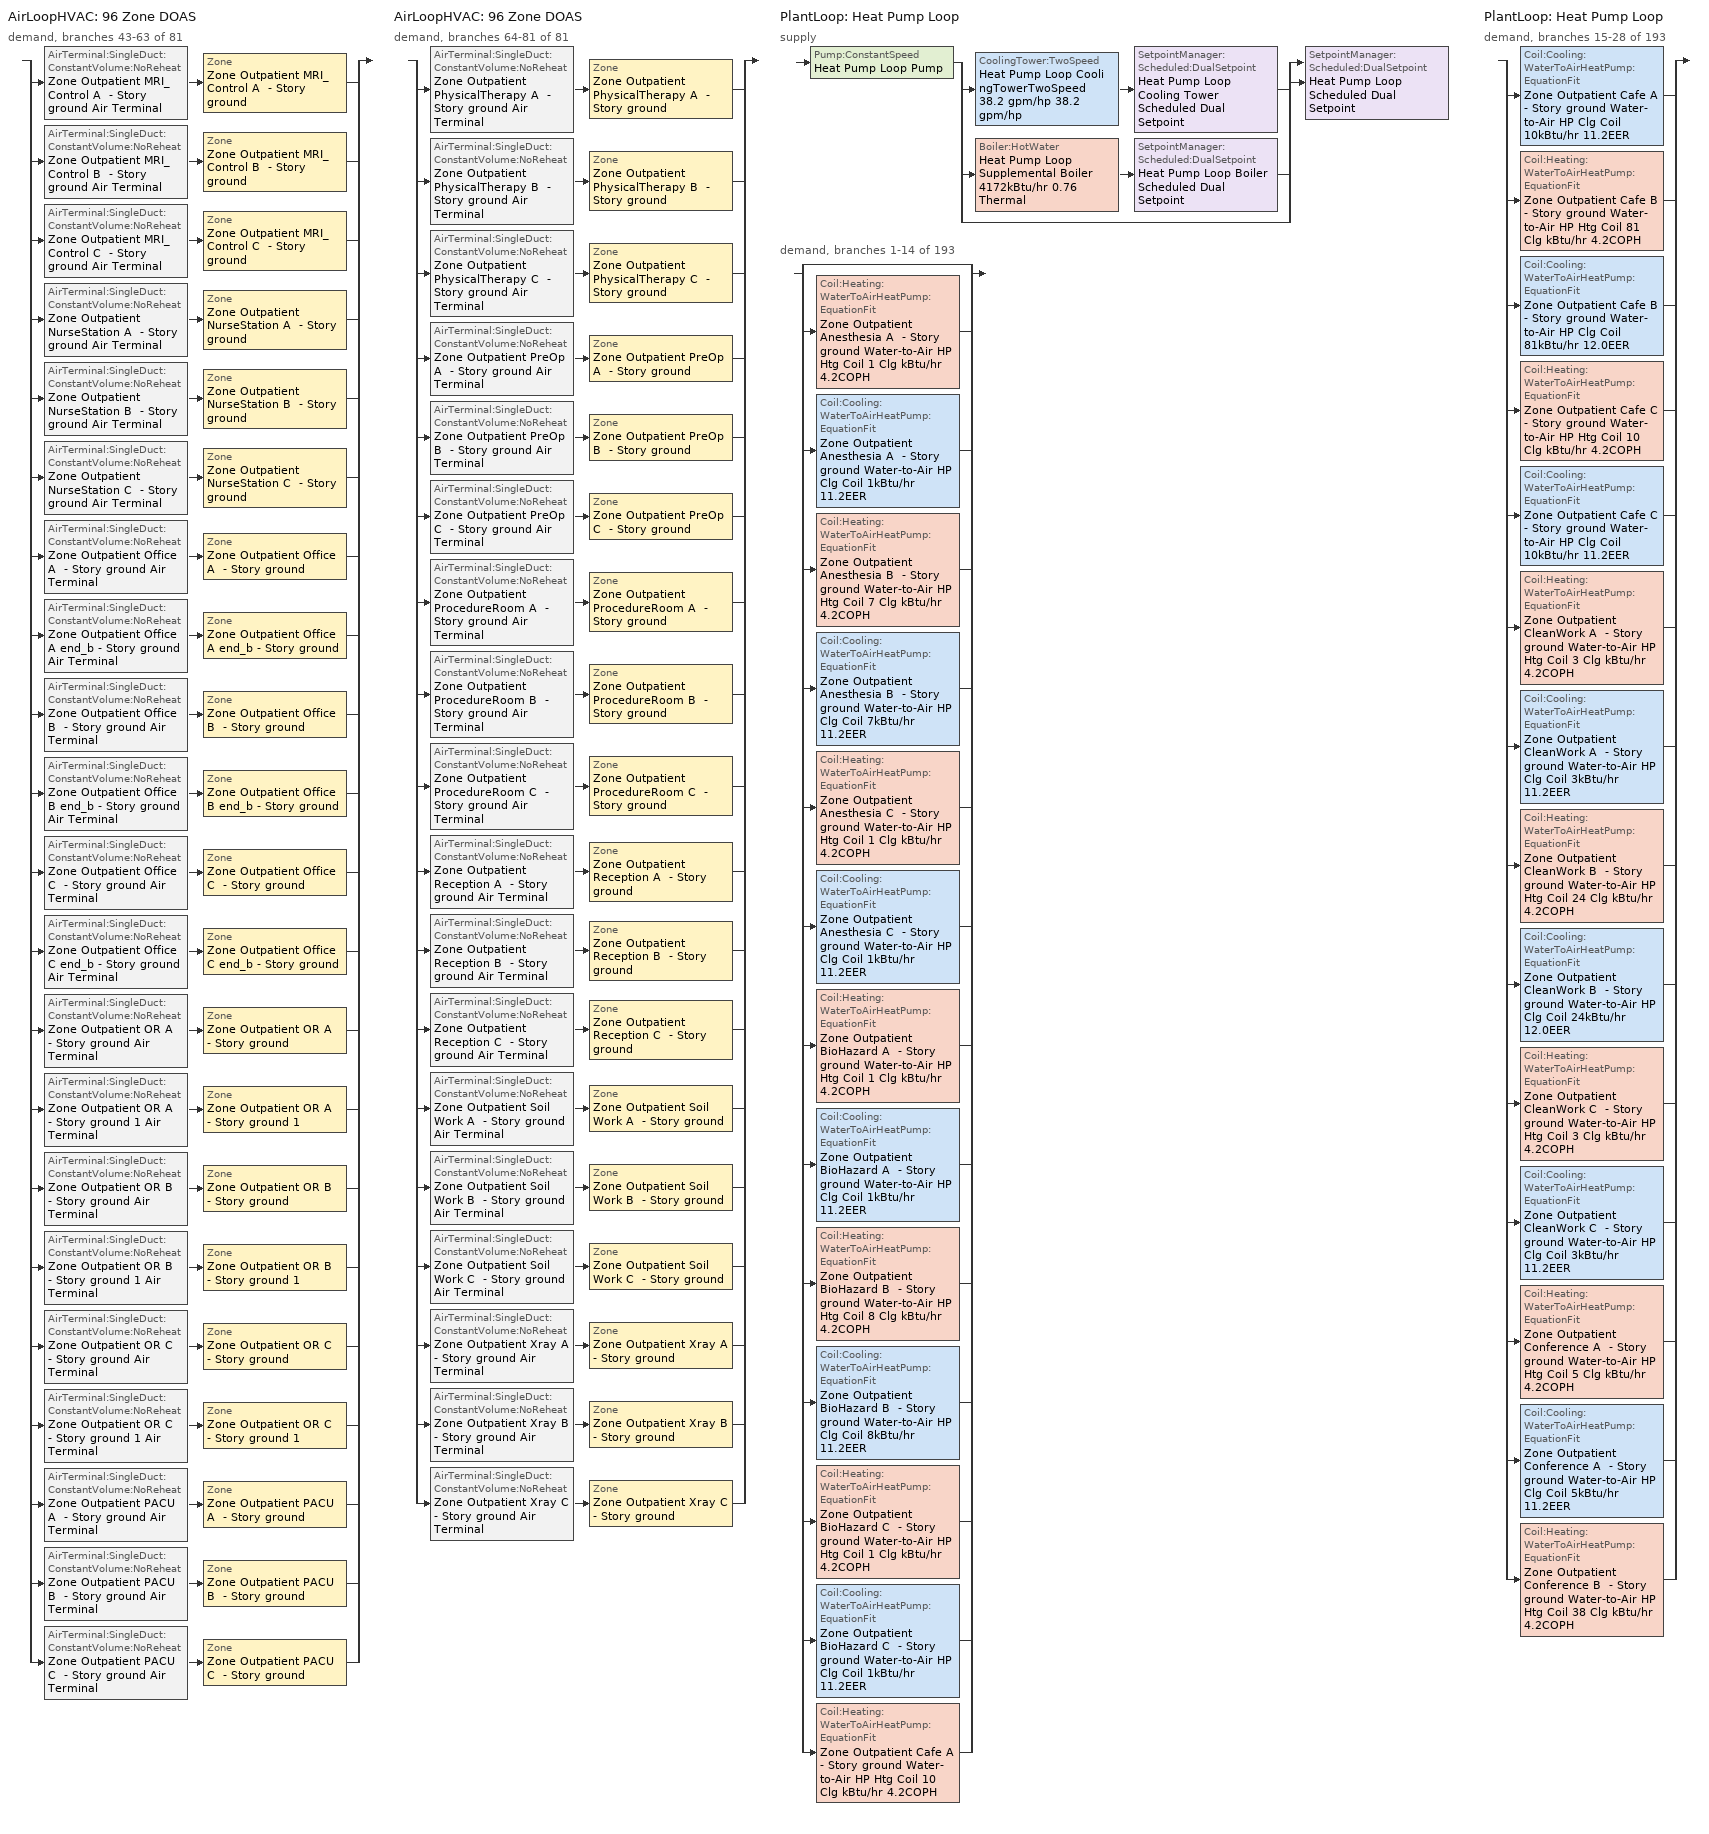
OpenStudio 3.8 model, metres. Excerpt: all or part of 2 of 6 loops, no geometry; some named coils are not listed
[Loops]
AirLoopHVAC '96 Zone DOAS'
 demand, branches 43-63 of 81: split
  | AirTerminal:SingleDuct:ConstantVolume:NoReheat 'Zone Outpatient MRI_Control A  - Story ground Air Terminal' > Zone 'Zone Outpatient MRI_Control A  - Story ground'
  | AirTerminal:SingleDuct:ConstantVolume:NoReheat 'Zone Outpatient MRI_Control B  - Story ground Air Terminal' > Zone 'Zone Outpatient MRI_Control B  - Story ground'
  | AirTerminal:SingleDuct:ConstantVolume:NoReheat 'Zone Outpatient MRI_Control C  - Story ground Air Terminal' > Zone 'Zone Outpatient MRI_Control C  - Story ground'
  | AirTerminal:SingleDuct:ConstantVolume:NoReheat 'Zone Outpatient NurseStation A  - Story ground Air Terminal' > Zone 'Zone Outpatient NurseStation A  - Story ground'
  | AirTerminal:SingleDuct:ConstantVolume:NoReheat 'Zone Outpatient NurseStation B  - Story ground Air Terminal' > Zone 'Zone Outpatient NurseStation B  - Story ground'
  | AirTerminal:SingleDuct:ConstantVolume:NoReheat 'Zone Outpatient NurseStation C  - Story ground Air Terminal' > Zone 'Zone Outpatient NurseStation C  - Story ground'
  | AirTerminal:SingleDuct:ConstantVolume:NoReheat 'Zone Outpatient Office A  - Story ground Air Terminal' > Zone 'Zone Outpatient Office A  - Story ground'
  | AirTerminal:SingleDuct:ConstantVolume:NoReheat 'Zone Outpatient Office A end_b - Story ground Air Terminal' > Zone 'Zone Outpatient Office A end_b - Story ground'
  | AirTerminal:SingleDuct:ConstantVolume:NoReheat 'Zone Outpatient Office B  - Story ground Air Terminal' > Zone 'Zone Outpatient Office B  - Story ground'
  | AirTerminal:SingleDuct:ConstantVolume:NoReheat 'Zone Outpatient Office B end_b - Story ground Air Terminal' > Zone 'Zone Outpatient Office B end_b - Story ground'
  | AirTerminal:SingleDuct:ConstantVolume:NoReheat 'Zone Outpatient Office C  - Story ground Air Terminal' > Zone 'Zone Outpatient Office C  - Story ground'
  | AirTerminal:SingleDuct:ConstantVolume:NoReheat 'Zone Outpatient Office C end_b - Story ground Air Terminal' > Zone 'Zone Outpatient Office C end_b - Story ground'
  | AirTerminal:SingleDuct:ConstantVolume:NoReheat 'Zone Outpatient OR A  - Story ground Air Terminal' > Zone 'Zone Outpatient OR A  - Story ground'
  | AirTerminal:SingleDuct:ConstantVolume:NoReheat 'Zone Outpatient OR A  - Story ground 1 Air Terminal' > Zone 'Zone Outpatient OR A  - Story ground 1'
  | AirTerminal:SingleDuct:ConstantVolume:NoReheat 'Zone Outpatient OR B  - Story ground Air Terminal' > Zone 'Zone Outpatient OR B  - Story ground'
  | AirTerminal:SingleDuct:ConstantVolume:NoReheat 'Zone Outpatient OR B  - Story ground 1 Air Terminal' > Zone 'Zone Outpatient OR B  - Story ground 1'
  | AirTerminal:SingleDuct:ConstantVolume:NoReheat 'Zone Outpatient OR C  - Story ground Air Terminal' > Zone 'Zone Outpatient OR C  - Story ground'
  | AirTerminal:SingleDuct:ConstantVolume:NoReheat 'Zone Outpatient OR C  - Story ground 1 Air Terminal' > Zone 'Zone Outpatient OR C  - Story ground 1'
  | AirTerminal:SingleDuct:ConstantVolume:NoReheat 'Zone Outpatient PACU A  - Story ground Air Terminal' > Zone 'Zone Outpatient PACU A  - Story ground'
  | AirTerminal:SingleDuct:ConstantVolume:NoReheat 'Zone Outpatient PACU B  - Story ground Air Terminal' > Zone 'Zone Outpatient PACU B  - Story ground'
  | AirTerminal:SingleDuct:ConstantVolume:NoReheat 'Zone Outpatient PACU C  - Story ground Air Terminal' > Zone 'Zone Outpatient PACU C  - Story ground'
AirLoopHVAC '96 Zone DOAS'
 demand, branches 64-81 of 81: split
  | AirTerminal:SingleDuct:ConstantVolume:NoReheat 'Zone Outpatient PhysicalTherapy A  - Story ground Air Terminal' > Zone 'Zone Outpatient PhysicalTherapy A  - Story ground'
  | AirTerminal:SingleDuct:ConstantVolume:NoReheat 'Zone Outpatient PhysicalTherapy B  - Story ground Air Terminal' > Zone 'Zone Outpatient PhysicalTherapy B  - Story ground'
  | AirTerminal:SingleDuct:ConstantVolume:NoReheat 'Zone Outpatient PhysicalTherapy C  - Story ground Air Terminal' > Zone 'Zone Outpatient PhysicalTherapy C  - Story ground'
  | AirTerminal:SingleDuct:ConstantVolume:NoReheat 'Zone Outpatient PreOp A  - Story ground Air Terminal' > Zone 'Zone Outpatient PreOp A  - Story ground'
  | AirTerminal:SingleDuct:ConstantVolume:NoReheat 'Zone Outpatient PreOp B  - Story ground Air Terminal' > Zone 'Zone Outpatient PreOp B  - Story ground'
  | AirTerminal:SingleDuct:ConstantVolume:NoReheat 'Zone Outpatient PreOp C  - Story ground Air Terminal' > Zone 'Zone Outpatient PreOp C  - Story ground'
  | AirTerminal:SingleDuct:ConstantVolume:NoReheat 'Zone Outpatient ProcedureRoom A  - Story ground Air Terminal' > Zone 'Zone Outpatient ProcedureRoom A  - Story ground'
  | AirTerminal:SingleDuct:ConstantVolume:NoReheat 'Zone Outpatient ProcedureRoom B  - Story ground Air Terminal' > Zone 'Zone Outpatient ProcedureRoom B  - Story ground'
  | AirTerminal:SingleDuct:ConstantVolume:NoReheat 'Zone Outpatient ProcedureRoom C  - Story ground Air Terminal' > Zone 'Zone Outpatient ProcedureRoom C  - Story ground'
  | AirTerminal:SingleDuct:ConstantVolume:NoReheat 'Zone Outpatient Reception A  - Story ground Air Terminal' > Zone 'Zone Outpatient Reception A  - Story ground'
  | AirTerminal:SingleDuct:ConstantVolume:NoReheat 'Zone Outpatient Reception B  - Story ground Air Terminal' > Zone 'Zone Outpatient Reception B  - Story ground'
  | AirTerminal:SingleDuct:ConstantVolume:NoReheat 'Zone Outpatient Reception C  - Story ground Air Terminal' > Zone 'Zone Outpatient Reception C  - Story ground'
  | AirTerminal:SingleDuct:ConstantVolume:NoReheat 'Zone Outpatient Soil Work A  - Story ground Air Terminal' > Zone 'Zone Outpatient Soil Work A  - Story ground'
  | AirTerminal:SingleDuct:ConstantVolume:NoReheat 'Zone Outpatient Soil Work B  - Story ground Air Terminal' > Zone 'Zone Outpatient Soil Work B  - Story ground'
  | AirTerminal:SingleDuct:ConstantVolume:NoReheat 'Zone Outpatient Soil Work C  - Story ground Air Terminal' > Zone 'Zone Outpatient Soil Work C  - Story ground'
  | AirTerminal:SingleDuct:ConstantVolume:NoReheat 'Zone Outpatient Xray A  - Story ground Air Terminal' > Zone 'Zone Outpatient Xray A  - Story ground'
  | AirTerminal:SingleDuct:ConstantVolume:NoReheat 'Zone Outpatient Xray B  - Story ground Air Terminal' > Zone 'Zone Outpatient Xray B  - Story ground'
  | AirTerminal:SingleDuct:ConstantVolume:NoReheat 'Zone Outpatient Xray C  - Story ground Air Terminal' > Zone 'Zone Outpatient Xray C  - Story ground'
PlantLoop 'Heat Pump Loop'
 supply: Pump:ConstantSpeed 'Heat Pump Loop Pump' > split
  | CoolingTower:TwoSpeed 'Heat Pump Loop CoolingTowerTwoSpeed 38.2 gpm/hp 38.2 gpm/hp' > SetpointManager:Scheduled:DualSetpoint 'Heat Pump Loop Cooling Tower Scheduled Dual Setpoint'
  | Boiler:HotWater 'Heat Pump Loop Supplemental Boiler 4172kBtu/hr 0.76 Thermal Eff 4636kBtu/hr 0.8 Combustion Eff' > SetpointManager:Scheduled:DualSetpoint 'Heat Pump Loop Boiler Scheduled Dual Setpoint'
  | bypass
  join > SetpointManager:Scheduled:DualSetpoint 'Heat Pump Loop Scheduled Dual Setpoint'
 demand, branches 1-14 of 193: split
  | bypass
  | Coil:Heating:WaterToAirHeatPump:EquationFit 'Zone Outpatient Anesthesia A  - Story ground Water-to-Air HP Htg Coil 1 Clg kBtu/hr 4.2COPH'
  | Coil:Cooling:WaterToAirHeatPump:EquationFit 'Zone Outpatient Anesthesia A  - Story ground Water-to-Air HP Clg Coil 1kBtu/hr 11.2EER'
  | Coil:Heating:WaterToAirHeatPump:EquationFit 'Zone Outpatient Anesthesia B  - Story ground Water-to-Air HP Htg Coil 7 Clg kBtu/hr 4.2COPH'
  | Coil:Cooling:WaterToAirHeatPump:EquationFit 'Zone Outpatient Anesthesia B  - Story ground Water-to-Air HP Clg Coil 7kBtu/hr 11.2EER'
  | Coil:Heating:WaterToAirHeatPump:EquationFit 'Zone Outpatient Anesthesia C  - Story ground Water-to-Air HP Htg Coil 1 Clg kBtu/hr 4.2COPH'
  | Coil:Cooling:WaterToAirHeatPump:EquationFit 'Zone Outpatient Anesthesia C  - Story ground Water-to-Air HP Clg Coil 1kBtu/hr 11.2EER'
  | Coil:Heating:WaterToAirHeatPump:EquationFit 'Zone Outpatient BioHazard A  - Story ground Water-to-Air HP Htg Coil 1 Clg kBtu/hr 4.2COPH'
  | Coil:Cooling:WaterToAirHeatPump:EquationFit 'Zone Outpatient BioHazard A  - Story ground Water-to-Air HP Clg Coil 1kBtu/hr 11.2EER'
  | Coil:Heating:WaterToAirHeatPump:EquationFit 'Zone Outpatient BioHazard B  - Story ground Water-to-Air HP Htg Coil 8 Clg kBtu/hr 4.2COPH'
  | Coil:Cooling:WaterToAirHeatPump:EquationFit 'Zone Outpatient BioHazard B  - Story ground Water-to-Air HP Clg Coil 8kBtu/hr 11.2EER'
  | Coil:Heating:WaterToAirHeatPump:EquationFit 'Zone Outpatient BioHazard C  - Story ground Water-to-Air HP Htg Coil 1 Clg kBtu/hr 4.2COPH'
  | Coil:Cooling:WaterToAirHeatPump:EquationFit 'Zone Outpatient BioHazard C  - Story ground Water-to-Air HP Clg Coil 1kBtu/hr 11.2EER'
  | Coil:Heating:WaterToAirHeatPump:EquationFit 'Zone Outpatient Cafe A  - Story ground Water-to-Air HP Htg Coil 10 Clg kBtu/hr 4.2COPH'
PlantLoop 'Heat Pump Loop'
 demand, branches 15-28 of 193: split
  | Coil:Cooling:WaterToAirHeatPump:EquationFit 'Zone Outpatient Cafe A  - Story ground Water-to-Air HP Clg Coil 10kBtu/hr 11.2EER'
  | Coil:Heating:WaterToAirHeatPump:EquationFit 'Zone Outpatient Cafe B  - Story ground Water-to-Air HP Htg Coil 81 Clg kBtu/hr 4.2COPH'
  | Coil:Cooling:WaterToAirHeatPump:EquationFit 'Zone Outpatient Cafe B  - Story ground Water-to-Air HP Clg Coil 81kBtu/hr 12.0EER'
  | Coil:Heating:WaterToAirHeatPump:EquationFit 'Zone Outpatient Cafe C  - Story ground Water-to-Air HP Htg Coil 10 Clg kBtu/hr 4.2COPH'
  | Coil:Cooling:WaterToAirHeatPump:EquationFit 'Zone Outpatient Cafe C  - Story ground Water-to-Air HP Clg Coil 10kBtu/hr 11.2EER'
  | Coil:Heating:WaterToAirHeatPump:EquationFit 'Zone Outpatient CleanWork A  - Story ground Water-to-Air HP Htg Coil 3 Clg kBtu/hr 4.2COPH'
  | Coil:Cooling:WaterToAirHeatPump:EquationFit 'Zone Outpatient CleanWork A  - Story ground Water-to-Air HP Clg Coil 3kBtu/hr 11.2EER'
  | Coil:Heating:WaterToAirHeatPump:EquationFit 'Zone Outpatient CleanWork B  - Story ground Water-to-Air HP Htg Coil 24 Clg kBtu/hr 4.2COPH'
  | Coil:Cooling:WaterToAirHeatPump:EquationFit 'Zone Outpatient CleanWork B  - Story ground Water-to-Air HP Clg Coil 24kBtu/hr 12.0EER'
  | Coil:Heating:WaterToAirHeatPump:EquationFit 'Zone Outpatient CleanWork C  - Story ground Water-to-Air HP Htg Coil 3 Clg kBtu/hr 4.2COPH'
  | Coil:Cooling:WaterToAirHeatPump:EquationFit 'Zone Outpatient CleanWork C  - Story ground Water-to-Air HP Clg Coil 3kBtu/hr 11.2EER'
  | Coil:Heating:WaterToAirHeatPump:EquationFit 'Zone Outpatient Conference A  - Story ground Water-to-Air HP Htg Coil 5 Clg kBtu/hr 4.2COPH'
  | Coil:Cooling:WaterToAirHeatPump:EquationFit 'Zone Outpatient Conference A  - Story ground Water-to-Air HP Clg Coil 5kBtu/hr 11.2EER'
  | Coil:Heating:WaterToAirHeatPump:EquationFit 'Zone Outpatient Conference B  - Story ground Water-to-Air HP Htg Coil 38 Clg kBtu/hr 4.2COPH'
[Sizing:Zone] Zone Cooling Design Supply Air Temperature Input Method=SupplyAirTemperature; Zone Cooling Design Supply Air Temperature {C}=14; Zone Cooling Design Supply Air Temperature Difference {deltaC}=11.11; Zone Heating Design Supply Air Temperature Input Method=SupplyAirTemperature; Zone Heating Design Supply Air Temperature {C}=40; Zone Heating Design Supply Air Temperature Difference {deltaC}=11.11; Zone Cooling Design Supply Air Humidity Ratio {kg-H2O/kg-air}=0.0085; Zone Heating Design Supply Air Humidity Ratio {kg-H2O/kg-air}=0.008; Cooling Design Air Flow Method=DesignDay; Heating Design Air Flow Method=DesignDay; Account for Dedicated Outdoor Air System=Yes; Dedicated Outdoor Air System Control Strategy=NeutralSupplyAir; Dedicated Outdoor Air Low Setpoint Temperature for Design {C}=15.556; Dedicated Outdoor Air High Setpoint Temperature for Design {C}=21.111; Zone Load Sizing Method=Sensible Load Only No Latent Load; Zone Latent Cooling Design Supply Air Humidity Ratio Input Method=HumidityRatioDifference; Zone Cooling Design Supply Air Humidity Ratio Difference {kgWater/kgDryAir}=0.005; Zone Latent Heating Design Supply Air Humidity Ratio Input Method=HumidityRatioDifference; Zone Humidification Design Supply Air Humidity Ratio Difference {kgWater/kgDryAir}=0.005
Zone Outpatient OR A  - Story ground; Zone Outpatient OR B  - Story ground; Zone Outpatient OR C  - Story ground; Zone Outpatient Reception A  - Story ground; Zone Outpatient Reception B  - Story ground; Zone Outpatient Reception C  - Story ground; Zone Outpatient PhysicalTherapy A  - Story ground; Zone Outpatient PhysicalTherapy B  - Story ground; Zone Outpatient PhysicalTherapy C  - Story ground; Zone Outpatient Office A  - Story ground; Zone Outpatient Office B  - Story ground; Zone Outpatient Office C  - Story ground; Zone Outpatient Office A end_b - Story ground; Zone Outpatient Office B end_b - Story ground; Zone Outpatient Office C end_b - Story ground; Zone Outpatient OR A  - Story ground 1; Zone Outpatient OR B  - Story ground 1; Zone Outpatient OR C  - Story ground 1; Zone Outpatient MRI_Control A  - Story ground; Zone Outpatient MRI_Control B  - Story ground; Zone Outpatient MRI_Control C  - Story ground; Zone Outpatient ProcedureRoom A  - Story ground; Zone Outpatient ProcedureRoom B  - Story ground; Zone Outpatient ProcedureRoom C  - Story ground; Zone Outpatient Soil Work A  - Story ground; Zone Outpatient Soil Work B  - Story ground; Zone Outpatient Soil Work C  - Story ground; Zone Outpatient PreOp A  - Story ground; Zone Outpatient PreOp B  - Story ground; Zone Outpatient PreOp C  - Story ground; Zone Outpatient NurseStation A  - Story ground; Zone Outpatient NurseStation B  - Story ground; Zone Outpatient NurseStation C  - Story ground; Zone Outpatient Xray A  - Story ground; Zone Outpatient Xray B  - Story ground; Zone Outpatient Xray C  - Story ground; Zone Outpatient PACU A  - Story ground; Zone Outpatient PACU B  - Story ground; Zone Outpatient PACU C  - Story ground
[Zone equipment]
Zone Outpatient OR A  - Story ground: Zone Outpatient OR A  - Story ground Air Terminal, Zone Outpatient OR A  - Story ground WSHP
Zone Outpatient OR B  - Story ground: Zone Outpatient OR B  - Story ground Air Terminal, Zone Outpatient OR B  - Story ground WSHP
Zone Outpatient OR C  - Story ground: Zone Outpatient OR C  - Story ground Air Terminal, Zone Outpatient OR C  - Story ground WSHP
Zone Outpatient Reception A  - Story ground: Zone Outpatient Reception A  - Story ground Air Terminal, Zone Outpatient Reception A  - Story ground WSHP
Zone Outpatient Reception B  - Story ground: Zone Outpatient Reception B  - Story ground Air Terminal, Zone Outpatient Reception B  - Story ground WSHP
Zone Outpatient Reception C  - Story ground: Zone Outpatient Reception C  - Story ground Air Terminal, Zone Outpatient Reception C  - Story ground WSHP
Zone Outpatient PhysicalTherapy A  - Story ground: Zone Outpatient PhysicalTherapy A  - Story ground Air Terminal, Zone Outpatient PhysicalTherapy A  - Story ground WSHP
Zone Outpatient PhysicalTherapy B  - Story ground: Zone Outpatient PhysicalTherapy B  - Story ground Air Terminal, Zone Outpatient PhysicalTherapy B  - Story ground WSHP
Zone Outpatient PhysicalTherapy C  - Story ground: Zone Outpatient PhysicalTherapy C  - Story ground Air Terminal, Zone Outpatient PhysicalTherapy C  - Story ground WSHP
Zone Outpatient Office A  - Story ground: Zone Outpatient Office A  - Story ground Air Terminal, Zone Outpatient Office A  - Story ground WSHP
Zone Outpatient Office B  - Story ground: Zone Outpatient Office B  - Story ground Air Terminal, Zone Outpatient Office B  - Story ground WSHP
Zone Outpatient Office C  - Story ground: Zone Outpatient Office C  - Story ground Air Terminal, Zone Outpatient Office C  - Story ground WSHP
Zone Outpatient Office A end_b - Story ground: Zone Outpatient Office A end_b - Story ground Air Terminal, Zone Outpatient Office A end_b - Story ground WSHP
Zone Outpatient Office B end_b - Story ground: Zone Outpatient Office B end_b - Story ground Air Terminal, Zone Outpatient Office B end_b - Story ground WSHP
Zone Outpatient Office C end_b - Story ground: Zone Outpatient Office C end_b - Story ground Air Terminal, Zone Outpatient Office C end_b - Story ground WSHP
Zone Outpatient OR A  - Story ground 1: Zone Outpatient OR A  - Story ground 1 Air Terminal, Zone Outpatient OR A  - Story ground 1 WSHP
Zone Outpatient OR B  - Story ground 1: Zone Outpatient OR B  - Story ground 1 Air Terminal, Zone Outpatient OR B  - Story ground 1 WSHP
Zone Outpatient OR C  - Story ground 1: Zone Outpatient OR C  - Story ground 1 Air Terminal, Zone Outpatient OR C  - Story ground 1 WSHP
Zone Outpatient MRI_Control A  - Story ground: Zone Outpatient MRI_Control A  - Story ground Exhaust Fan, Zone Outpatient MRI_Control A  - Story ground Air Terminal, Zone Outpatient MRI_Control A  - Story ground WSHP
Zone Outpatient MRI_Control B  - Story ground: Zone Outpatient MRI_Control B  - Story ground Exhaust Fan, Zone Outpatient MRI_Control B  - Story ground Air Terminal, Zone Outpatient MRI_Control B  - Story ground WSHP
Zone Outpatient MRI_Control C  - Story ground: Zone Outpatient MRI_Control C  - Story ground Exhaust Fan, Zone Outpatient MRI_Control C  - Story ground Air Terminal, Zone Outpatient MRI_Control C  - Story ground WSHP
Zone Outpatient ProcedureRoom A  - Story ground: Zone Outpatient ProcedureRoom A  - Story ground Air Terminal, Zone Outpatient ProcedureRoom A  - Story ground WSHP
Zone Outpatient ProcedureRoom B  - Story ground: Zone Outpatient ProcedureRoom B  - Story ground Air Terminal, Zone Outpatient ProcedureRoom B  - Story ground WSHP
Zone Outpatient ProcedureRoom C  - Story ground: Zone Outpatient ProcedureRoom C  - Story ground Air Terminal, Zone Outpatient ProcedureRoom C  - Story ground WSHP
Zone Outpatient Soil Work A  - Story ground: Zone Outpatient Soil Work A  - Story ground Exhaust Fan, Zone Outpatient Soil Work A  - Story ground Air Terminal, Zone Outpatient Soil Work A  - Story ground WSHP
Zone Outpatient Soil Work B  - Story ground: Zone Outpatient Soil Work B  - Story ground Exhaust Fan, Zone Outpatient Soil Work B  - Story ground Air Terminal, Zone Outpatient Soil Work B  - Story ground WSHP
Zone Outpatient Soil Work C  - Story ground: Zone Outpatient Soil Work C  - Story ground Exhaust Fan, Zone Outpatient Soil Work C  - Story ground Air Terminal, Zone Outpatient Soil Work C  - Story ground WSHP
Zone Outpatient PreOp A  - Story ground: Zone Outpatient PreOp A  - Story ground Air Terminal, Zone Outpatient PreOp A  - Story ground WSHP
Zone Outpatient PreOp B  - Story ground: Zone Outpatient PreOp B  - Story ground Air Terminal, Zone Outpatient PreOp B  - Story ground WSHP
Zone Outpatient PreOp C  - Story ground: Zone Outpatient PreOp C  - Story ground Air Terminal, Zone Outpatient PreOp C  - Story ground WSHP
Zone Outpatient NurseStation A  - Story ground: Zone Outpatient NurseStation A  - Story ground Air Terminal, Zone Outpatient NurseStation A  - Story ground WSHP
Zone Outpatient NurseStation B  - Story ground: Zone Outpatient NurseStation B  - Story ground Air Terminal, Zone Outpatient NurseStation B  - Story ground WSHP
Zone Outpatient NurseStation C  - Story ground: Zone Outpatient NurseStation C  - Story ground Air Terminal, Zone Outpatient NurseStation C  - Story ground WSHP
Zone Outpatient Xray A  - Story ground: Zone Outpatient Xray A  - Story ground Air Terminal, Zone Outpatient Xray A  - Story ground WSHP
Zone Outpatient Xray B  - Story ground: Zone Outpatient Xray B  - Story ground Air Terminal, Zone Outpatient Xray B  - Story ground WSHP
Zone Outpatient Xray C  - Story ground: Zone Outpatient Xray C  - Story ground Air Terminal, Zone Outpatient Xray C  - Story ground WSHP
Zone Outpatient PACU A  - Story ground: Zone Outpatient PACU A  - Story ground Air Terminal, Zone Outpatient PACU A  - Story ground WSHP
Zone Outpatient PACU B  - Story ground: Zone Outpatient PACU B  - Story ground Air Terminal, Zone Outpatient PACU B  - Story ground WSHP
Zone Outpatient PACU C  - Story ground: Zone Outpatient PACU C  - Story ground Air Terminal, Zone Outpatient PACU C  - Story ground WSHP
[Fan:ZoneExhaust] Availability Schedule=OutPatientHealthCare Hours_of_operation; Fan Total Efficiency=0.0273754; Pressure Rise {Pa}=124.544; Flow Fraction Schedule=OutPatientHealthCare Hours_of_operation; System Availability Manager Coupling Mode=Decoupled
Name | Maximum Flow Rate {m3/s}
Zone Outpatient MRI_Control A  - Story ground Exhaust Fan; Zone Outpatient MRI_Control C  - Story ground Exhaust Fan | 0.018754
Zone Outpatient MRI_Control B  - Story ground Exhaust Fan | 0.152507
Zone Outpatient Soil Work A  - Story ground Exhaust Fan; Zone Outpatient Soil Work C  - Story ground Exhaust Fan | 0.0670876
Zone Outpatient Soil Work B  - Story ground Exhaust Fan | 0.545553
[PlantLoop]
Heat Pump Loop: Fluid Type=Water; Glycol Concentration=0; Maximum Loop Temperature {C}=35; Minimum Loop Temperature {C}=10; Maximum Loop Flow Rate {m3/s}=0.0275199; Plant Loop Volume {m3}=3.30238; Load Distribution Scheme=SequentialLoad
[Sizing:Plant]
Heat Pump Loop: Loop Type=Heating; Design Loop Exit Temperature {C}=39; Loop Design Temperature Difference {deltaC}=11; Sizing Option=NonCoincident; Zone Timesteps in Averaging Window=1; Coincident Sizing Factor Mode=None
[Pump:ConstantSpeed]
Heat Pump Loop Pump: Rated Flow Rate {m3/s}=0.0275199; Rated Pump Head {Pa}=179344; Rated Power Consumption {W}=7069.94; Motor Efficiency=0.895; Fraction of Motor Inefficiencies to Fluid Stream=0; Pump Control Type=Intermittent; Design Power Sizing Method=PowerPerFlowPerPressure; Design Electric Power per Unit Flow Rate {W/(m3/s)}=348701.1; Design Shaft Power per Unit Flow Rate per Unit Head {W-s/m3-Pa}=1.28205
[Boiler:HotWater]
Heat Pump Loop Supplemental Boiler 4172kBtu/hr 0.76 Thermal Eff 4636kBtu/hr 0.8 Combustion Eff: Fuel Type=NaturalGas; Nominal Capacity {W}=1.24559e+06; Nominal Thermal Efficiency=0.793; Efficiency Curve Temperature Evaluation Variable=LeavingBoiler; Normalized Boiler Efficiency Curve=Boiler Constant Efficiency Curve; Design Water Flow Rate {m3/s}=0.0275199; Minimum Part Load Ratio=0; Maximum Part Load Ratio=1.2; Optimum Part Load Ratio=1; Water Outlet Upper Temperature Limit {C}=95; Boiler Flow Mode=ConstantFlow; On Cycle Parasitic Electric Load {W}=0; Off Cycle Parasitic Fuel Load {W}=0; Sizing Factor=1
[AirTerminal:SingleDuct:ConstantVolume:NoReheat] Availability Schedule=Always On Discrete
Name | Maximum Air Flow Rate {m3/s}
Zone Outpatient MRI_Control A  - Story ground Air Terminal; Zone Outpatient MRI_Control C  - Story ground Air Terminal | 0.00562621
Zone Outpatient MRI_Control B  - Story ground Air Terminal | 0.045752
Zone Outpatient NurseStation A  - Story ground Air Terminal; Zone Outpatient NurseStation C  - Story ground Air Terminal | 0.0321254
Zone Outpatient NurseStation B  - Story ground Air Terminal | 0.261242
Zone Outpatient Office A  - Story ground Air Terminal; Zone Outpatient Office C  - Story ground Air Terminal | 0.0542425
Zone Outpatient Office A end_b - Story ground Air Terminal; Zone Outpatient Office C end_b - Story ground Air Terminal | 0.0098755
Zone Outpatient Office B  - Story ground Air Terminal | 0.558049
Zone Outpatient Office B end_b - Story ground Air Terminal | 0.1016
Zone Outpatient OR A  - Story ground Air Terminal; Zone Outpatient OR C  - Story ground Air Terminal | 0.00573447
Zone Outpatient OR A  - Story ground 1 Air Terminal; Zone Outpatient OR C  - Story ground 1 Air Terminal | 0.0674301
Zone Outpatient OR B  - Story ground Air Terminal | 0.0589966
Zone Outpatient OR B  - Story ground 1 Air Terminal | 0.548338
Zone Outpatient PACU A  - Story ground Air Terminal; Zone Outpatient PACU C  - Story ground Air Terminal | 0.0353381
Zone Outpatient PACU B  - Story ground Air Terminal | 0.287367
Zone Outpatient PhysicalTherapy A  - Story ground Air Terminal; Zone Outpatient PhysicalTherapy C  - Story ground Air Terminal | 0.0818956
Zone Outpatient PhysicalTherapy B  - Story ground Air Terminal | 0.842546
Zone Outpatient PreOp A  - Story ground Air Terminal; Zone Outpatient PreOp C  - Story ground Air Terminal | 0.0196492
Zone Outpatient PreOp B  - Story ground Air Terminal | 0.159786
Zone Outpatient ProcedureRoom A  - Story ground Air Terminal; Zone Outpatient ProcedureRoom C  - Story ground Air Terminal | 0.015049
Zone Outpatient ProcedureRoom B  - Story ground Air Terminal | 0.122377
Zone Outpatient Reception A  - Story ground Air Terminal; Zone Outpatient Reception C  - Story ground Air Terminal | 0.0576115
Zone Outpatient Reception B  - Story ground Air Terminal | 0.59271
Zone Outpatient Soil Work A  - Story ground Air Terminal; Zone Outpatient Soil Work C  - Story ground Air Terminal | 0.0223804
Zone Outpatient Soil Work B  - Story ground Air Terminal | 0.181996
Zone Outpatient Xray A  - Story ground Air Terminal; Zone Outpatient Xray C  - Story ground Air Terminal | 0.0301894
Zone Outpatient Xray B  - Story ground Air Terminal | 0.245499
[SetpointManager:Scheduled:DualSetpoint] High Setpoint Schedule=Heat Pump Loop High Temp - 87F; Low Setpoint Schedule=Heat Pump Loop Low Temp - 67F
Name | Setpoint Node or NodeList
Heat Pump Loop Scheduled Dual Setpoint | Heat Pump Loop Supply Outlet Node
Heat Pump Loop Cooling Tower Scheduled Dual Setpoint | Heat Pump Loop CoolingTowerTwoSpeed Outlet Water Node
Heat Pump Loop Boiler Scheduled Dual Setpoint | Heat Pump Loop Supplemental Boiler Outlet Water Node
[CoolingTower:TwoSpeed]
Heat Pump Loop CoolingTowerTwoSpeed 38.2 gpm/hp 38.2 gpm/hp: Design Water Flow Rate {m3/s}=0.0275199; High Fan Speed Air Flow Rate {m3/s}=24.6497; High Fan Speed Fan Power {W}=9340.27; High Fan Speed U-Factor Times Area Value {W/K}=17170; Low Fan Speed Air Flow Rate {m3/s}=12.3249; Low Fan Speed Fan Power {W}=2802.08; Low Fan Speed U-Factor Times Area Value {W/K}=10302; Sizing Factor=1; Design Inlet Air Dry-Bulb Temperature {C}=35; Design Inlet Air Wet-Bulb Temperature {C}=25.6; Design Approach Temperature {deltaC}=2.4; Design Range Temperature {deltaC}=11
[Coil:Heating:Electric] Availability Schedule=Always On Discrete; Efficiency=1
Name | Nominal Capacity {W}
Zone Outpatient Anesthesia A  - Story ground Supplemental Htg Coil; Zone Outpatient Anesthesia C  - Story ground Supplemental Htg Coil | 271.776
Zone Outpatient Anesthesia B  - Story ground Supplemental Htg Coil | 2122.49
Zone Outpatient BioHazard A  - Story ground Supplemental Htg Coil; Zone Outpatient BioHazard C  - Story ground Supplemental Htg Coil | 289.958
Zone Outpatient BioHazard B  - Story ground Supplemental Htg Coil | 2366.78
Zone Outpatient Cafe A  - Story ground Supplemental Htg Coil; Zone Outpatient Cafe C  - Story ground Supplemental Htg Coil | 2030.56
Zone Outpatient Cafe B  - Story ground Supplemental Htg Coil | 16514.1
Zone Outpatient CleanWork A  - Story ground Supplemental Htg Coil; Zone Outpatient CleanWork C  - Story ground Supplemental Htg Coil | 487.126
Zone Outpatient CleanWork B  - Story ground Supplemental Htg Coil | 3684.43
Zone Outpatient Conference A  - Story ground Supplemental Htg Coil | 807.672
Zone Outpatient Conference B  - Story ground Supplemental Htg Coil | 6568.4
[Coil:Heating:WaterToAirHeatPump:EquationFit] Rated Heating Coefficient of Performance {W/W}=4.2; Rated Entering Water Temperature {C}=20; Rated Entering Air Dry-Bulb Temperature {C}=20; Ratio of Rated Heating Capacity to Rated Cooling Capacity=1; Heating Capacity Curve=Water to Air Heat Pump Heating Capacity Curve; Heating Power Consumption Curve=Water to Air Heat Pump Heating Power Consumption Curve; Part Load Fraction Correlation Curve=Water to Air Heat Pump Part Load Fraction Correlation Curve
Name | Rated Air Flow Rate {m3/s} | Rated Water Flow Rate {m3/s} | Rated Heating Capacity {W}
Zone Outpatient Anesthesia A  - Story ground Water-to-Air HP Htg Coil 1 Clg kBtu/hr 4.2COPH; Zone Outpatient Anesthesia C  - Story ground Water-to-Air HP Htg Coil 1 Clg kBtu/hr 4.2COPH | 0.0117335 | 4.97218e-06 | 224.751
Zone Outpatient Anesthesia B  - Story ground Water-to-Air HP Htg Coil 7 Clg kBtu/hr 4.2COPH | 0.0925432 | 4.04526e-05 | 1828.53
Zone Outpatient BioHazard A  - Story ground Water-to-Air HP Htg Coil 1 Clg kBtu/hr 4.2COPH; Zone Outpatient BioHazard C  - Story ground Water-to-Air HP Htg Coil 1 Clg kBtu/hr 4.2COPH | 0.0125252 | 4.60743e-06 | 208.264
Zone Outpatient BioHazard B  - Story ground Water-to-Air HP Htg Coil 8 Clg kBtu/hr 4.2COPH | 0.102236 | 3.76085e-05 | 1699.97
Zone Outpatient Cafe A  - Story ground Water-to-Air HP Htg Coil 10 Clg kBtu/hr 4.2COPH; Zone Outpatient Cafe C  - Story ground Water-to-Air HP Htg Coil 10 Clg kBtu/hr 4.2COPH | 0.121414 | 6.14101e-05 | 2775.84
Zone Outpatient Cafe B  - Story ground Water-to-Air HP Htg Coil 81 Clg kBtu/hr 4.2COPH | 0.98834 | 0.000499734 | 22588.8
Zone Outpatient CleanWork A  - Story ground Water-to-Air HP Htg Coil 3 Clg kBtu/hr 4.2COPH; Zone Outpatient CleanWork C  - Story ground Water-to-Air HP Htg Coil 3 Clg kBtu/hr 4.2COPH | 0.0451351 | 1.82011e-05 | 822.721
Zone Outpatient CleanWork B  - Story ground Water-to-Air HP Htg Coil 24 Clg kBtu/hr 4.2COPH | 0.362274 | 0.000146442 | 6619.43
Zone Outpatient Conference A  - Story ground Water-to-Air HP Htg Coil 5 Clg kBtu/hr 4.2COPH | 0.0561898 | 2.76056e-05 | 1247.82
Zone Outpatient Conference B  - Story ground Water-to-Air HP Htg Coil 38 Clg kBtu/hr 4.2COPH | 0.450675 | 0.00022203 | 10036.1
[Coil:Cooling:WaterToAirHeatPump:EquationFit] Rated Entering Water Temperature {C}=30; Rated Entering Air Dry-Bulb Temperature {C}=27; Rated Entering Air Wet-Bulb Temperature {C}=19; Total Cooling Capacity Curve=Water to Air Heat Pump Total Cooling Capacity Curve; Sensible Cooling Capacity Curve=Water to Air Heat Pump Sensible Cooling Capacity Curve; Cooling Power Consumption Curve=Water to Air Heat Pump Cooling Power Consumption Curve; Part Load Fraction Correlation Curve=Water to Air Heat Pump Part Load Fraction Correlation Curve; Maximum Cycling Rate {cycles/hr}=2.5; Latent Capacity Time Constant {s}=60; Fan Delay Time {s}=60
Name | Rated Air Flow Rate {m3/s} | Rated Water Flow Rate {m3/s} | Rated Total Cooling Capacity {W} | Rated Sensible Cooling Capacity {W} | Rated Cooling Coefficient of Performance {W/W}
Zone Outpatient Anesthesia A  - Story ground Water-to-Air HP Clg Coil 1kBtu/hr 11.2EER; Zone Outpatient Anesthesia C  - Story ground Water-to-Air HP Clg Coil 1kBtu/hr 11.2EER | 0.0117335 | 4.97218e-06 | 237.34 | 159.701 | 3.86636
Zone Outpatient Anesthesia B  - Story ground Water-to-Air HP Clg Coil 7kBtu/hr 11.2EER | 0.0925432 | 4.04526e-05 | 1930.95 | 1299.34 | 3.86636
Zone Outpatient BioHazard A  - Story ground Water-to-Air HP Clg Coil 1kBtu/hr 11.2EER; Zone Outpatient BioHazard C  - Story ground Water-to-Air HP Clg Coil 1kBtu/hr 11.2EER | 0.0125252 | 4.60743e-06 | 219.93 | 165.549 | 3.86636
Zone Outpatient BioHazard B  - Story ground Water-to-Air HP Clg Coil 8kBtu/hr 11.2EER | 0.102236 | 3.76085e-05 | 1795.19 | 1365.35 | 3.86636
Zone Outpatient Cafe A  - Story ground Water-to-Air HP Clg Coil 10kBtu/hr 11.2EER; Zone Outpatient Cafe C  - Story ground Water-to-Air HP Clg Coil 10kBtu/hr 11.2EER | 0.121414 | 6.14101e-05 | 2931.33 | 1896.06 | 3.86636
Zone Outpatient Cafe B  - Story ground Water-to-Air HP Clg Coil 81kBtu/hr 12.0EER | 0.98834 | 0.000499734 | 23854.1 | 15430.4 | 4.13279
Zone Outpatient CleanWork A  - Story ground Water-to-Air HP Clg Coil 3kBtu/hr 11.2EER; Zone Outpatient CleanWork C  - Story ground Water-to-Air HP Clg Coil 3kBtu/hr 11.2EER | 0.0451351 | 1.82011e-05 | 868.804 | 603.969 | 3.86636
Zone Outpatient CleanWork B  - Story ground Water-to-Air HP Clg Coil 24kBtu/hr 12.0EER | 0.362274 | 0.000146442 | 6990.21 | 4854.21 | 4.13279
Zone Outpatient Conference A  - Story ground Water-to-Air HP Clg Coil 5kBtu/hr 11.2EER | 0.0561898 | 2.76056e-05 | 1317.72 | 857.036 | 3.86636
[Fan:OnOff] Availability Schedule=Always On Discrete; Fan Total Efficiency=0.1595; Pressure Rise {Pa}=331.288; Motor Efficiency=0.29; Motor In Airstream Fraction=1
Name | Maximum Flow Rate {m3/s} | Fan Power Ratio Function of Speed Ratio Curve | Fan Efficiency Ratio Function of Speed Ratio Curve
Zone Outpatient Anesthesia A  - Story ground WSHP Fan | 0.0117335 | Fan On Off Power Curve | Fan On Off Efficiency Curve
Zone Outpatient Anesthesia B  - Story ground WSHP Fan | 0.0925432 | Fan On Off Power Curve 1 | Fan On Off Efficiency Curve 1
Zone Outpatient Anesthesia C  - Story ground WSHP Fan | 0.0117335 | Fan On Off Power Curve 2 | Fan On Off Efficiency Curve 2
Zone Outpatient BioHazard A  - Story ground WSHP Fan | 0.0125252 | Fan On Off Power Curve 3 | Fan On Off Efficiency Curve 3
Zone Outpatient BioHazard B  - Story ground WSHP Fan | 0.102236 | Fan On Off Power Curve 4 | Fan On Off Efficiency Curve 4
Zone Outpatient BioHazard C  - Story ground WSHP Fan | 0.0125252 | Fan On Off Power Curve 5 | Fan On Off Efficiency Curve 5
Zone Outpatient Cafe A  - Story ground WSHP Fan | 0.121414 | Fan On Off Power Curve 6 | Fan On Off Efficiency Curve 6
Zone Outpatient Cafe B  - Story ground WSHP Fan | 0.98834 | Fan On Off Power Curve 7 | Fan On Off Efficiency Curve 7
Zone Outpatient Cafe C  - Story ground WSHP Fan | 0.121414 | Fan On Off Power Curve 8 | Fan On Off Efficiency Curve 8
Zone Outpatient CleanWork A  - Story ground WSHP Fan | 0.0451351 | Fan On Off Power Curve 9 | Fan On Off Efficiency Curve 9
Zone Outpatient CleanWork B  - Story ground WSHP Fan | 0.362274 | Fan On Off Power Curve 10 | Fan On Off Efficiency Curve 10
Zone Outpatient CleanWork C  - Story ground WSHP Fan | 0.0451351 | Fan On Off Power Curve 11 | Fan On Off Efficiency Curve 11
Zone Outpatient Conference A  - Story ground WSHP Fan | 0.0561898 | Fan On Off Power Curve 12 | Fan On Off Efficiency Curve 12
Zone Outpatient Conference B  - Story ground WSHP Fan | 0.450675 | Fan On Off Power Curve 13 | Fan On Off Efficiency Curve 13
[ZoneHVAC:WaterToAirHeatPump] Availability Schedule=Always On Discrete; No Load Supply Air Flow Rate Control Set To Low Speed=Yes; Outdoor Air Flow Rate During Cooling Operation {m3/s}=0; Outdoor Air Flow Rate During Heating Operation {m3/s}=0; Outdoor Air Flow Rate When No Cooling or Heating is Needed {m3/s}=0; Maximum Supply Air Temperature from Supplemental Heater {C}=40
Name | Supply Air Flow Rate During Cooling Operation {m3/s} | Supply Air Flow Rate During Heating Operation {m3/s} | Supply Air Flow Rate When No Cooling or Heating is Needed {m3/s} | Supply Air Fan | Heating Coil | Cooling Coil | Supplemental Heating Coil
Zone Outpatient Anesthesia A  - Story ground WSHP | 0.0117335 | 0.0117335 | 0.0117335 | Zone Outpatient Anesthesia A  - Story ground WSHP Fan | Zone Outpatient Anesthesia A  - Story ground Water-to-Air HP Htg Coil 1 Clg kBtu/hr 4.2COPH | Zone Outpatient Anesthesia A  - Story ground Water-to-Air HP Clg Coil 1kBtu/hr 11.2EER | Zone Outpatient Anesthesia A  - Story ground Supplemental Htg Coil
Zone Outpatient Anesthesia B  - Story ground WSHP | 0.0925432 | 0.0925432 | 0.0925432 | Zone Outpatient Anesthesia B  - Story ground WSHP Fan | Zone Outpatient Anesthesia B  - Story ground Water-to-Air HP Htg Coil 7 Clg kBtu/hr 4.2COPH | Zone Outpatient Anesthesia B  - Story ground Water-to-Air HP Clg Coil 7kBtu/hr 11.2EER | Zone Outpatient Anesthesia B  - Story ground Supplemental Htg Coil
Zone Outpatient Anesthesia C  - Story ground WSHP | 0.0117335 | 0.0117335 | 0.0117335 | Zone Outpatient Anesthesia C  - Story ground WSHP Fan | Zone Outpatient Anesthesia C  - Story ground Water-to-Air HP Htg Coil 1 Clg kBtu/hr 4.2COPH | Zone Outpatient Anesthesia C  - Story ground Water-to-Air HP Clg Coil 1kBtu/hr 11.2EER | Zone Outpatient Anesthesia C  - Story ground Supplemental Htg Coil
Zone Outpatient BioHazard A  - Story ground WSHP | 0.0125252 | 0.0125252 | 0.0125252 | Zone Outpatient BioHazard A  - Story ground WSHP Fan | Zone Outpatient BioHazard A  - Story ground Water-to-Air HP Htg Coil 1 Clg kBtu/hr 4.2COPH | Zone Outpatient BioHazard A  - Story ground Water-to-Air HP Clg Coil 1kBtu/hr 11.2EER | Zone Outpatient BioHazard A  - Story ground Supplemental Htg Coil
Zone Outpatient BioHazard B  - Story ground WSHP | 0.102236 | 0.102236 | 0.102236 | Zone Outpatient BioHazard B  - Story ground WSHP Fan | Zone Outpatient BioHazard B  - Story ground Water-to-Air HP Htg Coil 8 Clg kBtu/hr 4.2COPH | Zone Outpatient BioHazard B  - Story ground Water-to-Air HP Clg Coil 8kBtu/hr 11.2EER | Zone Outpatient BioHazard B  - Story ground Supplemental Htg Coil
Zone Outpatient BioHazard C  - Story ground WSHP | 0.0125252 | 0.0125252 | 0.0125252 | Zone Outpatient BioHazard C  - Story ground WSHP Fan | Zone Outpatient BioHazard C  - Story ground Water-to-Air HP Htg Coil 1 Clg kBtu/hr 4.2COPH | Zone Outpatient BioHazard C  - Story ground Water-to-Air HP Clg Coil 1kBtu/hr 11.2EER | Zone Outpatient BioHazard C  - Story ground Supplemental Htg Coil
Zone Outpatient Cafe A  - Story ground WSHP | 0.121414 | 0.121414 | 0.121414 | Zone Outpatient Cafe A  - Story ground WSHP Fan | Zone Outpatient Cafe A  - Story ground Water-to-Air HP Htg Coil 10 Clg kBtu/hr 4.2COPH | Zone Outpatient Cafe A  - Story ground Water-to-Air HP Clg Coil 10kBtu/hr 11.2EER | Zone Outpatient Cafe A  - Story ground Supplemental Htg Coil
Zone Outpatient Cafe B  - Story ground WSHP | 0.98834 | 0.98834 | 0.98834 | Zone Outpatient Cafe B  - Story ground WSHP Fan | Zone Outpatient Cafe B  - Story ground Water-to-Air HP Htg Coil 81 Clg kBtu/hr 4.2COPH | Zone Outpatient Cafe B  - Story ground Water-to-Air HP Clg Coil 81kBtu/hr 12.0EER | Zone Outpatient Cafe B  - Story ground Supplemental Htg Coil
Zone Outpatient Cafe C  - Story ground WSHP | 0.121414 | 0.121414 | 0.121414 | Zone Outpatient Cafe C  - Story ground WSHP Fan | Zone Outpatient Cafe C  - Story ground Water-to-Air HP Htg Coil 10 Clg kBtu/hr 4.2COPH | Zone Outpatient Cafe C  - Story ground Water-to-Air HP Clg Coil 10kBtu/hr 11.2EER | Zone Outpatient Cafe C  - Story ground Supplemental Htg Coil
Zone Outpatient CleanWork A  - Story ground WSHP | 0.0451351 | 0.0451351 | 0.0451351 | Zone Outpatient CleanWork A  - Story ground WSHP Fan | Zone Outpatient CleanWork A  - Story ground Water-to-Air HP Htg Coil 3 Clg kBtu/hr 4.2COPH | Zone Outpatient CleanWork A  - Story ground Water-to-Air HP Clg Coil 3kBtu/hr 11.2EER | Zone Outpatient CleanWork A  - Story ground Supplemental Htg Coil
Zone Outpatient CleanWork B  - Story ground WSHP | 0.362274 | 0.362274 | 0.362274 | Zone Outpatient CleanWork B  - Story ground WSHP Fan | Zone Outpatient CleanWork B  - Story ground Water-to-Air HP Htg Coil 24 Clg kBtu/hr 4.2COPH | Zone Outpatient CleanWork B  - Story ground Water-to-Air HP Clg Coil 24kBtu/hr 12.0EER | Zone Outpatient CleanWork B  - Story ground Supplemental Htg Coil
Zone Outpatient CleanWork C  - Story ground WSHP | 0.0451351 | 0.0451351 | 0.0451351 | Zone Outpatient CleanWork C  - Story ground WSHP Fan | Zone Outpatient CleanWork C  - Story ground Water-to-Air HP Htg Coil 3 Clg kBtu/hr 4.2COPH | Zone Outpatient CleanWork C  - Story ground Water-to-Air HP Clg Coil 3kBtu/hr 11.2EER | Zone Outpatient CleanWork C  - Story ground Supplemental Htg Coil
Zone Outpatient Conference A  - Story ground WSHP | 0.0561898 | 0.0561898 | 0.0561898 | Zone Outpatient Conference A  - Story ground WSHP Fan | Zone Outpatient Conference A  - Story ground Water-to-Air HP Htg Coil 5 Clg kBtu/hr 4.2COPH | Zone Outpatient Conference A  - Story ground Water-to-Air HP Clg Coil 5kBtu/hr 11.2EER | Zone Outpatient Conference A  - Story ground Supplemental Htg Coil
Zone Outpatient Conference B  - Story ground WSHP | 0.450675 | 0.450675 | 0.450675 | Zone Outpatient Conference B  - Story ground WSHP Fan | Zone Outpatient Conference B  - Story ground Water-to-Air HP Htg Coil 38 Clg kBtu/hr 4.2COPH | Zone Outpatient Conference B  - Story ground Water-to-Air HP Clg Coil 38kBtu/hr 12.0EER | Zone Outpatient Conference B  - Story ground Supplemental Htg Coil
[Schedule:Ruleset]
Name | Default Day Schedule | Summer Design Day Schedule | Winter Design Day Schedule
OutPatientHealthCare Hours_of_operation | OutPatientHealthCare Hours_of_operation Default | OutPatientHealthCare Hours_of_operation Summer Design Day | OutPatientHealthCare Hours_of_operation Winter Design Day
Heat Pump Loop High Temp - 87F | Heat Pump Loop High Temp - 87F Default
Heat Pump Loop Low Temp - 67F | Heat Pump Loop Low Temp - 67F Default
[Schedule:Day]
OutPatientHealthCare Hours_of_operation Default; OutPatientHealthCare Hours_of_operation Winter Design Day; OutPatientHealthCare Hours_of_operation Summer Design Day; OutPatientHealthCare Hours_of_operation Default 1; OutPatientHealthCare Hours_of_operation Default 2: No, 24, 0, 1
Heat Pump Loop High Temp - 87F Default: 24, 0, 30.5556
Heat Pump Loop Low Temp - 67F Default: 24, 0, 19.4444
[Schedule:Rule] Schedule Ruleset=OutPatientHealthCare Hours_of_operation; Date Specification Type=DateRange; Start Month=1; End Month=12
Name | Rule Order | Day Schedule | Apply Saturday | Start Day | End Day | Apply Sunday
Schedule Rule 24 | 1 | OutPatientHealthCare Hours_of_operation Default 1 | Yes | 6 | 29
Schedule Rule 25 | 0 | OutPatientHealthCare Hours_of_operation Default 2 |  | 7 | 30 | Yes
[Schedule:Constant]
Always On Discrete: Value=1
[Curve:Cubic] Coefficient1 Constant=1; Coefficient2 x=0; Coefficient3 x**2=0; Coefficient4 x**3=0; Minimum Value of x=0; Maximum Value of x=1
Fan On Off Efficiency Curve; Fan On Off Efficiency Curve 1; Fan On Off Efficiency Curve 2; Fan On Off Efficiency Curve 3; Fan On Off Efficiency Curve 4; Fan On Off Efficiency Curve 5; Fan On Off Efficiency Curve 6; Fan On Off Efficiency Curve 7; Fan On Off Efficiency Curve 8; Fan On Off Efficiency Curve 9; Fan On Off Efficiency Curve 10; Fan On Off Efficiency Curve 11; Fan On Off Efficiency Curve 12; Fan On Off Efficiency Curve 13; Boiler Constant Efficiency Curve
[Curve:QuadLinear] Minimum Value of w {BasedOnField A2}=-100; Maximum Value of w {BasedOnField A2}=100; Minimum Value of x {BasedOnField A3}=-100; Maximum Value of x {BasedOnField A3}=100; Minimum Value of y {BasedOnField A4}=0; Maximum Value of y {BasedOnField A4}=100; Minimum Value of z {BasedOnField A5}=0; Maximum Value of z {BasedOnField A5}=100
Name | Coefficient1 Constant | Coefficient2 w | Coefficient3 x | Coefficient4 y | Coefficient5 z
Water to Air Heat Pump Heating Capacity Curve | 0.237847 | -3.35824 | 3.8064 | 0.1792 | 0.128607
Water to Air Heat Pump Heating Power Consumption Curve | -3.79176 | 3.38799 | 1.50226 | -0.177654 | -0.10308
Water to Air Heat Pump Total Cooling Capacity Curve | -4.30267 | 7.18537 | -2.23947 | 0.139996 | 0.10266
Water to Air Heat Pump Cooling Power Consumption Curve | -5.67776 | 0.438988 | 5.84528 | 0.141606 | -0.168728
[Curve:Linear]
Water to Air Heat Pump Part Load Fraction Correlation Curve: Coefficient1 Constant=0.833746; Coefficient2 x=0.166254; Minimum Value of x=0; Maximum Value of x=1; Minimum Curve Output=0; Maximum Curve Output=1
[Curve:QuintLinear]
Water to Air Heat Pump Sensible Cooling Capacity Curve: Coefficient1 Constant=6.00194; Coefficient2 v=22.6301; Coefficient3 w=-26.7961; Coefficient4 x=-1.72375; Coefficient5 y=0.490645; Coefficient6 z=0.0693119; Minimum Value of v {BasedOnField A2}=-100; Maximum Value of v {BasedOnField A2}=100; Minimum Value of w {BasedOnField A2}=-100; Maximum Value of w {BasedOnField A2}=100; Minimum Value of x {BasedOnField A3}=-100; Maximum Value of x {BasedOnField A3}=100; Minimum Value of y {BasedOnField A4}=0; Maximum Value of y {BasedOnField A4}=100; Minimum Value of z {BasedOnField A5}=0; Maximum Value of z {BasedOnField A5}=100
[Curve:Exponent] Coefficient1 Constant=1; Coefficient2 Constant=0; Coefficient3 Constant=0; Minimum Value of x=0; Maximum Value of x=1
Fan On Off Power Curve; Fan On Off Power Curve 1; Fan On Off Power Curve 2; Fan On Off Power Curve 3; Fan On Off Power Curve 4; Fan On Off Power Curve 5; Fan On Off Power Curve 6; Fan On Off Power Curve 7; Fan On Off Power Curve 8; Fan On Off Power Curve 9; Fan On Off Power Curve 10; Fan On Off Power Curve 11; Fan On Off Power Curve 12; Fan On Off Power Curve 13
